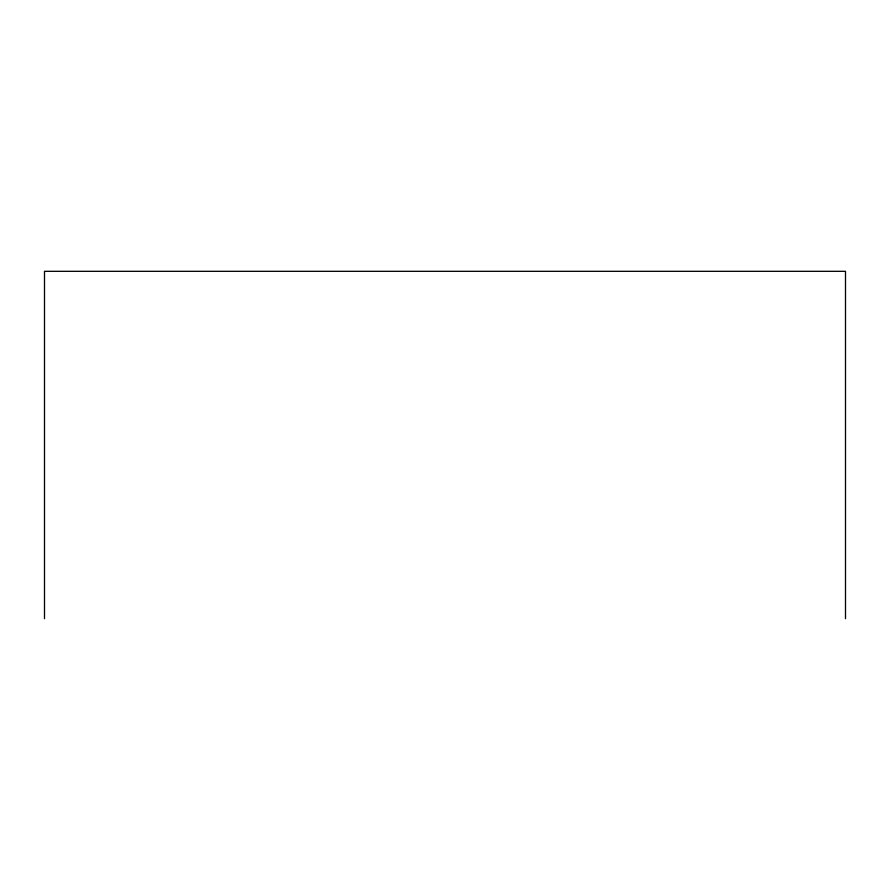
<?xml version="1.0" encoding="UTF-8"?>
<svg xmlns="http://www.w3.org/2000/svg" width="890" height="890" viewBox="0 0 890 890"><rect width="100%" height="100%" fill="white"/><g stroke="black" fill="none" stroke-linecap="round" stroke-linejoin="round"><path stroke-width="1.33" d="M845.5 618.683L845.5 271.317L44.5 271.317L44.5 618.683"/></g></svg>
